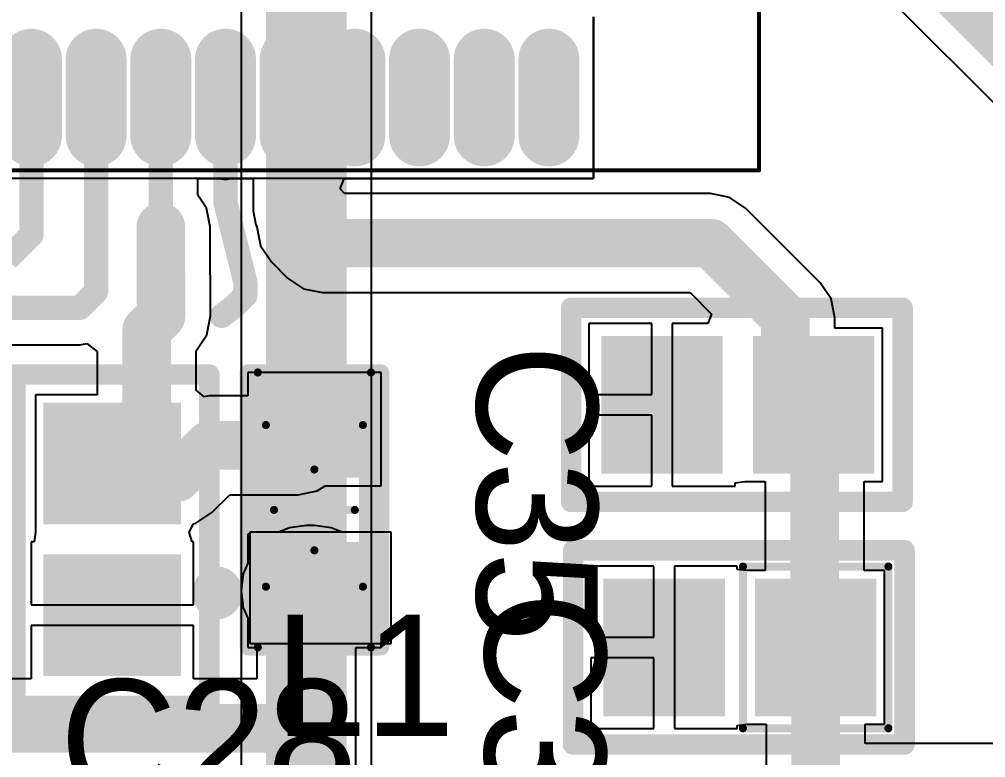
# Model space of a CAD drawing. Header units: millimetres. Extents: x -37 to 96, y -3 to 87.
# Drawn here: x 66.65 to 78.6, y 20.84 to 29.97 of the extents above; entities that cross this region are included whole.
import ezdxf

# ---------------------------------------------------------------- set-up
doc = ezdxf.new("R2010")
doc.units = ezdxf.units.MM
for name, color, linetype in [('BottomLayer', 5, 'Continuous'), ('Mechanical1', 6, 'Continuous'), ('Mechanical15', 56, 'Continuous'), ('TopLayer', 1, 'Continuous'), ('TopOverlay', 2, 'Continuous'), ('TopPaste', 8, 'Continuous'), ('TopSolder', 216, 'Continuous')]:
    doc.layers.add(name, color=color, linetype=linetype)

# ---------------------------------------------------------------- blocks, each defined once
blk = doc.blocks.new('IND__0805_19')
at = {"layer": 'Mechanical1', "const_width": 0.0999998}
for points in [[(-0.94918784, 0.5999987999999999), (1.05000298, 0.5999987999999999)], [(-0.94918784, 0.5999987999999999), (-0.94918784, -0.5999987999999999)], [(1.05000298, 0.5999987999999999), (1.05000298, -0.5999987999999999)], [(-0.94918784, -0.5999987999999999), (1.05000298, -0.5999987999999999)]]:
    blk.add_lwpolyline(points, dxfattribs=at)
at = {"layer": 'Mechanical1', "const_width": 0.0499999}
for points in [[(-0.97418652, 0.5999987999999999, 1), (-0.92418916, 0.5999987999999999, 1)], [(-0.97418652, 0.5999987999999999, 1), (-0.92418916, 0.5999987999999999, 1)], [(1.0250043, 0.5999987999999999, 1), (1.07500166, 0.5999987999999999, 1)], [(1.0250043, 0.5999987999999999, 1), (1.07500166, 0.5999987999999999, 1)], [(-0.97418652, -0.5999987999999999, 1), (-0.92418916, -0.5999987999999999, 1)], [(-0.97418652, -0.5999987999999999, 1), (-0.92418916, -0.5999987999999999, 1)], [(1.0250043, -0.5999987999999999, 1), (1.07500166, -0.5999987999999999, 1)], [(1.0250043, -0.5999987999999999, 1), (1.07500166, -0.5999987999999999, 1)]]:
    blk.add_lwpolyline(points, format="xyb", close=True, dxfattribs=at)
at = {"layer": 'Mechanical15', "const_width": 0.0999998}
for points in [[(-1.69999914, 0.7000011399999999), (-1.69999914, -0.7000011399999999)], [(-1.69999914, 0.7000011399999999), (1.6999966, 0.7000011399999999)], [(1.6999966, 0.7000011399999999), (1.6999966, -0.7000011399999999)], [(0, 0.499999), (0, -0.499999)], [(-0.50000154, 0), (0.50000154, 0)], [(-1.69999914, -0.7000011399999999), (1.6999966, -0.7000011399999999)]]:
    blk.add_lwpolyline(points, dxfattribs=at)
at = {"layer": 'Mechanical15', "const_width": 0.0499999}
for points in [[(-1.72499782, 0.7000011399999999, 1), (-1.67500046, 0.7000011399999999, 1)], [(-1.72499782, 0.7000011399999999, 1), (-1.67500046, 0.7000011399999999, 1)], [(1.67499792, 0.7000011399999999, 1), (1.72499528, 0.7000011399999999, 1)], [(1.67499792, 0.7000011399999999, 1), (1.72499528, 0.7000011399999999, 1)], [(-0.02499868, 0.499999, 1), (0.02499868, 0.499999, 1)], [(-0.52500022, 0, 1), (-0.47500286, 0, 1)], [(0.47500286, 0, 1), (0.52500022, 0, 1)], [(-0.02499868, -0.499999, 1), (0.02499868, -0.499999, 1)], [(-1.72499782, -0.7000011399999999, 1), (-1.67500046, -0.7000011399999999, 1)], [(-1.72499782, -0.7000011399999999, 1), (-1.67500046, -0.7000011399999999, 1)], [(1.67499792, -0.7000011399999999, 1), (1.72499528, -0.7000011399999999, 1)], [(1.67499792, -0.7000011399999999, 1), (1.72499528, -0.7000011399999999, 1)]]:
    blk.add_lwpolyline(points, format="xyb", close=True, dxfattribs=at)
at = {"layer": 'TopLayer'}
for points in [[(-0.50000154, -0.62500002), (-0.50000154, 0.62500002), (-1.49999954, -0.62500002), (-1.49999954, 0.62500002)], [(1.49999954, -0.62500002), (1.49999954, 0.62500002), (0.50000154, -0.62500002), (0.50000154, 0.62500002)]]:
    blk.add_solid(points, dxfattribs=at)
at = {"layer": 'TopOverlay', "const_width": 0.1999996}
for points in [[(-1.69999914, 0.8249996199999998), (1.69999914, 0.8249996199999998)], [(-1.69999914, 0.8249996199999998), (-1.69999914, -0.8249996199999998)], [(1.69999914, 0.8249996199999998), (1.69999914, -0.8249996199999998)], [(-1.69999914, -0.8249996199999998), (1.69999914, -0.8249996199999998)]]:
    blk.add_lwpolyline(points, dxfattribs=at)
at = {"layer": 'TopOverlay', "const_width": 0.0999998}
for points in [[(-1.74999904, 0.8249996199999998, 1), (-1.64999924, 0.8249996199999998, 1)], [(-1.74999904, 0.8249996199999998, 1), (-1.64999924, 0.8249996199999998, 1)], [(1.64999924, 0.8249996199999998, 1), (1.74999904, 0.8249996199999998, 1)], [(1.64999924, 0.8249996199999998, 1), (1.74999904, 0.8249996199999998, 1)], [(-1.74999904, -0.8249996199999998, 1), (-1.64999924, -0.8249996199999998, 1)], [(-1.74999904, -0.8249996199999998, 1), (-1.64999924, -0.8249996199999998, 1)], [(1.64999924, -0.8249996199999998, 1), (1.74999904, -0.8249996199999998, 1)], [(1.64999924, -0.8249996199999998, 1), (1.74999904, -0.8249996199999998, 1)]]:
    blk.add_lwpolyline(points, format="xyb", close=True, dxfattribs=at)
at = {"layer": 'TopPaste'}
for points in [[(-0.50000154, -0.62500002), (-0.50000154, 0.62500002), (-1.49999954, -0.62500002), (-1.49999954, 0.62500002)], [(1.49999954, -0.62500002), (1.49999954, 0.62500002), (0.50000154, -0.62500002), (0.50000154, 0.62500002)]]:
    blk.add_solid(points, dxfattribs=at)
at = {"layer": 'TopSolder'}
for points in [[(-0.39840154, -0.72660002), (-0.39840154, 0.72660002), (-1.60159954, -0.72660002), (-1.60159954, 0.72660002)], [(1.60159954, -0.72660002), (1.60159954, 0.72660002), (0.39840154, -0.72660002), (0.39840154, 0.72660002)]]:
    blk.add_solid(points, dxfattribs=at)
blk = doc.blocks.new('ATMEGA16_44A_26')
at = {"layer": 'Mechanical15', "const_width": 0.0499999}
for points in [[(11.89999906, 2.59999734), (-0.90000074, 2.59999734)], [(11.89999906, -10.60000166), (11.89999906, 2.59999734)]]:
    blk.add_lwpolyline(points, dxfattribs=at)
at = {"layer": 'Mechanical15', "const_width": 0.02499868}
blk.add_lwpolyline([(11.88749972, 2.59999734, 1), (11.9124984, 2.59999734, 1)], format="xyb", close=True, dxfattribs=at)
blk.add_lwpolyline([(11.88749972, 2.59999734, 1), (11.9124984, 2.59999734, 1)], format="xyb", close=True, dxfattribs=at)
at = {"layer": 'TopLayer', "const_width": 0.5499989}
for points in [[(10.52500054, 0), (11.47500118, 0)], [(10.52500054, -0.8000009399999999), (11.47500118, -0.8000009399999999)], [(10.52500054, -1.60000188), (11.47500118, -1.60000188)], [(10.52500054, -2.40000028), (11.47500118, -2.40000028)], [(10.52500054, -3.20000122), (11.47500118, -3.20000122)], [(10.52500054, -4.000002159999999), (11.47500118, -4.000002159999999)], [(10.52500054, -4.800000559999999), (11.47500118, -4.800000559999999)], [(10.52500054, -5.600001499999999), (11.47500118, -5.600001499999999)], [(10.52500054, -6.399999899999999), (11.47500118, -6.399999899999999)]]:
    blk.add_lwpolyline(points, dxfattribs=at)
at = {"layer": 'TopLayer', "const_width": 0.27499818}
for points in [[(10.38750018, 0, 1), (10.6625009, 0, 1)], [(11.33750082, 0, 1), (11.61250154, 0, 1)], [(10.38750018, -0.8000009399999999, 1), (10.6625009, -0.8000009399999999, 1)], [(11.33750082, -0.8000009399999999, 1), (11.61250154, -0.8000009399999999, 1)], [(10.38750018, -1.60000188, 1), (10.6625009, -1.60000188, 1)], [(11.33750082, -1.60000188, 1), (11.61250154, -1.60000188, 1)], [(10.38750018, -2.40000028, 1), (10.6625009, -2.40000028, 1)], [(11.33750082, -2.40000028, 1), (11.61250154, -2.40000028, 1)], [(10.38750018, -3.20000122, 1), (10.6625009, -3.20000122, 1)], [(11.33750082, -3.20000122, 1), (11.61250154, -3.20000122, 1)], [(10.38750018, -4.000002159999999, 1), (10.6625009, -4.000002159999999, 1)], [(11.33750082, -4.000002159999999, 1), (11.61250154, -4.000002159999999, 1)], [(10.38750018, -4.800000559999999, 1), (10.6625009, -4.800000559999999, 1)], [(11.33750082, -4.800000559999999, 1), (11.61250154, -4.800000559999999, 1)], [(10.38750018, -5.600001499999999, 1), (10.6625009, -5.600001499999999, 1)], [(11.33750082, -5.600001499999999, 1), (11.61250154, -5.600001499999999, 1)], [(10.38750018, -6.399999899999999, 1), (10.6625009, -6.399999899999999, 1)], [(11.33750082, -6.399999899999999, 1), (11.61250154, -6.399999899999999, 1)]]:
    blk.add_lwpolyline(points, format="xyb", close=True, dxfattribs=at)
at = {"layer": 'TopPaste', "const_width": 0.5499989}
for points in [[(10.52500054, 0), (11.47500118, 0)], [(10.52500054, -0.8000009399999999), (11.47500118, -0.8000009399999999)], [(10.52500054, -1.60000188), (11.47500118, -1.60000188)], [(10.52500054, -2.40000028), (11.47500118, -2.40000028)], [(10.52500054, -3.20000122), (11.47500118, -3.20000122)], [(10.52500054, -4.000002159999999), (11.47500118, -4.000002159999999)], [(10.52500054, -4.800000559999999), (11.47500118, -4.800000559999999)], [(10.52500054, -5.600001499999999), (11.47500118, -5.600001499999999)], [(10.52500054, -6.399999899999999), (11.47500118, -6.399999899999999)]]:
    blk.add_lwpolyline(points, dxfattribs=at)
at = {"layer": 'TopPaste', "const_width": 0.27499818}
for points in [[(10.38750018, 0, 1), (10.6625009, 0, 1)], [(11.33750082, 0, 1), (11.61250154, 0, 1)], [(10.38750018, -0.8000009399999999, 1), (10.6625009, -0.8000009399999999, 1)], [(11.33750082, -0.8000009399999999, 1), (11.61250154, -0.8000009399999999, 1)], [(10.38750018, -1.60000188, 1), (10.6625009, -1.60000188, 1)], [(11.33750082, -1.60000188, 1), (11.61250154, -1.60000188, 1)], [(10.38750018, -2.40000028, 1), (10.6625009, -2.40000028, 1)], [(11.33750082, -2.40000028, 1), (11.61250154, -2.40000028, 1)], [(10.38750018, -3.20000122, 1), (10.6625009, -3.20000122, 1)], [(11.33750082, -3.20000122, 1), (11.61250154, -3.20000122, 1)], [(10.38750018, -4.000002159999999, 1), (10.6625009, -4.000002159999999, 1)], [(11.33750082, -4.000002159999999, 1), (11.61250154, -4.000002159999999, 1)], [(10.38750018, -4.800000559999999, 1), (10.6625009, -4.800000559999999, 1)], [(11.33750082, -4.800000559999999, 1), (11.61250154, -4.800000559999999, 1)], [(10.38750018, -5.600001499999999, 1), (10.6625009, -5.600001499999999, 1)], [(11.33750082, -5.600001499999999, 1), (11.61250154, -5.600001499999999, 1)], [(10.38750018, -6.399999899999999, 1), (10.6625009, -6.399999899999999, 1)], [(11.33750082, -6.399999899999999, 1), (11.61250154, -6.399999899999999, 1)]]:
    blk.add_lwpolyline(points, format="xyb", close=True, dxfattribs=at)
at = {"layer": 'TopSolder', "const_width": 0.37659818}
for points in [[(10.33670018, 0, 1), (10.7133009, 0, 1)], [(11.28670082, 0, 1), (11.66330154, 0, 1)], [(10.33670018, -0.8000009399999999, 1), (10.7133009, -0.8000009399999999, 1)], [(11.28670082, -0.8000009399999999, 1), (11.66330154, -0.8000009399999999, 1)], [(10.33670018, -1.60000188, 1), (10.7133009, -1.60000188, 1)], [(11.28670082, -1.60000188, 1), (11.66330154, -1.60000188, 1)], [(10.33670018, -2.40000028, 1), (10.7133009, -2.40000028, 1)], [(11.28670082, -2.40000028, 1), (11.66330154, -2.40000028, 1)], [(10.33670018, -3.20000122, 1), (10.7133009, -3.20000122, 1)], [(11.28670082, -3.20000122, 1), (11.66330154, -3.20000122, 1)], [(10.33670018, -4.000002159999999, 1), (10.7133009, -4.000002159999999, 1)], [(11.28670082, -4.000002159999999, 1), (11.66330154, -4.000002159999999, 1)], [(10.33670018, -4.800000559999999, 1), (10.7133009, -4.800000559999999, 1)], [(11.28670082, -4.800000559999999, 1), (11.66330154, -4.800000559999999, 1)], [(10.33670018, -5.600001499999999, 1), (10.7133009, -5.600001499999999, 1)], [(11.28670082, -5.600001499999999, 1), (11.66330154, -5.600001499999999, 1)], [(10.33670018, -6.399999899999999, 1), (10.7133009, -6.399999899999999, 1)], [(11.28670082, -6.399999899999999, 1), (11.66330154, -6.399999899999999, 1)]]:
    blk.add_lwpolyline(points, format="xyb", close=True, dxfattribs=at)
at = {"layer": 'TopSolder', "const_width": 0.7531988999999999}
for points in [[(10.52500054, 0), (11.47500118, 0)], [(10.52500054, -0.8000009399999999), (11.47500118, -0.8000009399999999)], [(10.52500054, -1.60000188), (11.47500118, -1.60000188)], [(10.52500054, -2.40000028), (11.47500118, -2.40000028)], [(10.52500054, -3.20000122), (11.47500118, -3.20000122)], [(10.52500054, -4.000002159999999), (11.47500118, -4.000002159999999)], [(10.52500054, -4.800000559999999), (11.47500118, -4.800000559999999)], [(10.52500054, -5.600001499999999), (11.47500118, -5.600001499999999)], [(10.52500054, -6.399999899999999), (11.47500118, -6.399999899999999)]]:
    blk.add_lwpolyline(points, dxfattribs=at)
blk = doc.blocks.new('C_________0805_31')
at = {"layer": 'TopLayer'}
for points in [[(-0.6499986999999999, -0.7499985), (0.6499986999999999, -0.7499985), (-0.6499986999999999, 0.7499985), (0.6499986999999999, 0.7499985)], [(1.22499882, -0.7499985), (2.52499622, -0.7499985), (1.22499882, 0.7499985), (2.52499622, 0.7499985)]]:
    blk.add_solid(points, dxfattribs=at)
at = {"layer": 'TopOverlay', "const_width": 0.254}
for points in [[(2.99999908, 1.20000014), (-1.10000034, 1.20000014)], [(-1.10000034, 1.20000014), (-1.10000034, -1.20000014)], [(2.99999908, 1.20000014), (2.99999908, -1.20000014)], [(2.00000108, -1.20000014), (-1.10000034, -1.20000014)], [(2.99999908, -1.20000014), (2.00000108, -1.20000014)]]:
    blk.add_lwpolyline(points, dxfattribs=at)
at = {"layer": 'TopOverlay', "const_width": 0.127}
for points in [[(-1.16350034, 1.20000014, 1), (-1.03650034, 1.20000014, 1)], [(-1.16350034, 1.20000014, 1), (-1.03650034, 1.20000014, 1)], [(2.93649908, 1.20000014, 1), (3.06349908, 1.20000014, 1)], [(2.93649908, 1.20000014, 1), (3.06349908, 1.20000014, 1)], [(-1.16350034, -1.20000014, 1), (-1.03650034, -1.20000014, 1)], [(-1.16350034, -1.20000014, 1), (-1.03650034, -1.20000014, 1)], [(1.93650108, -1.20000014, 1), (2.06350108, -1.20000014, 1)], [(1.93650108, -1.20000014, 1), (2.06350108, -1.20000014, 1)], [(2.93649908, -1.20000014, 1), (3.06349908, -1.20000014, 1)], [(2.93649908, -1.20000014, 1), (3.06349908, -1.20000014, 1)]]:
    blk.add_lwpolyline(points, format="xyb", close=True, dxfattribs=at)
at = {"layer": 'TopPaste'}
for points in [[(-0.6499986999999999, -0.7499985), (0.6499986999999999, -0.7499985), (-0.6499986999999999, 0.7499985), (0.6499986999999999, 0.7499985)], [(1.22499882, -0.7499985), (2.52499622, -0.7499985), (1.22499882, 0.7499985), (2.52499622, 0.7499985)]]:
    blk.add_solid(points, dxfattribs=at)
at = {"layer": 'TopSolder'}
for points in [[(-0.7515987, -0.8515985), (0.7515987, -0.8515985), (-0.7515987, 0.8515985), (0.7515987, 0.8515985)], [(1.12339882, -0.8515985), (2.62659622, -0.8515985), (1.12339882, 0.8515985), (2.62659622, 0.8515985)]]:
    blk.add_solid(points, dxfattribs=at)
blk = doc.blocks.new('C______________0805_32')
at = {"layer": 'TopLayer'}
for points in [[(-0.6499986999999999, -0.7499985), (0.6499986999999999, -0.7499985), (-0.6499986999999999, 0.7499985), (0.6499986999999999, 0.7499985)], [(1.22500136, -0.7499985), (2.52499876, -0.7499985), (1.22500136, 0.7499985), (2.52499876, 0.7499985)]]:
    blk.add_solid(points, dxfattribs=at)
at = {"layer": 'TopOverlay'}
for points, const_width in [([(-1.0999978, 1.20000268), (-1.10000034, -1.20000014)], 0.254), ([(2.99999908, 1.20000014), (-1.0999978, 1.20000268)], 0.254), ([(2.99999908, 1.20000014), (2.99999908, -1.1999976)], 0.254), ([(0.90000074, 0.999998), (-0.90000074, 1.00000054)], 0.0999998), ([(-0.90000074, 1.00000054), (-0.90000074, -0.999998)], 0.0999998), ([(0.90000074, 0.999998), (0.8999982, -0.999998)], 0.0999998), ([(0.8999982, -0.999998), (-0.90000074, -0.999998)], 0.0999998), ([(2.00000108, -1.20000014), (-1.10000034, -1.20000014)], 0.254), ([(2.99999908, -1.1999976), (2.00000108, -1.20000014)], 0.254)]:
    blk.add_lwpolyline(points, dxfattribs=dict(at, const_width=const_width))
for points, const_width in [([(-1.1634978, 1.20000268, 1), (-1.0364978, 1.20000268, 1)], 0.127), ([(-1.1634978, 1.20000268, 1), (-1.0364978, 1.20000268, 1)], 0.127), ([(2.93649908, 1.20000014, 1), (3.06349908, 1.20000014, 1)], 0.127), ([(2.93649908, 1.20000014, 1), (3.06349908, 1.20000014, 1)], 0.127), ([(-0.9249994199999999, 1.00000054, 1), (-0.8750020599999999, 1.00000054, 1)], 0.0499999), ([(-0.9249994199999999, 1.00000054, 1), (-0.8750020599999999, 1.00000054, 1)], 0.0499999), ([(0.8750020599999999, 0.999998, 1), (0.9249994199999999, 0.999998, 1)], 0.0499999), ([(0.8750020599999999, 0.999998, 1), (0.9249994199999999, 0.999998, 1)], 0.0499999), ([(-0.9249994199999999, -0.999998, 1), (-0.8750020599999999, -0.999998, 1)], 0.0499999), ([(-0.9249994199999999, -0.999998, 1), (-0.8750020599999999, -0.999998, 1)], 0.0499999), ([(0.87499952, -0.999998, 1), (0.9249968799999999, -0.999998, 1)], 0.0499999), ([(0.87499952, -0.999998, 1), (0.9249968799999999, -0.999998, 1)], 0.0499999), ([(-1.16350034, -1.20000014, 1), (-1.03650034, -1.20000014, 1)], 0.127), ([(-1.16350034, -1.20000014, 1), (-1.03650034, -1.20000014, 1)], 0.127), ([(1.93650108, -1.20000014, 1), (2.06350108, -1.20000014, 1)], 0.127), ([(1.93650108, -1.20000014, 1), (2.06350108, -1.20000014, 1)], 0.127), ([(2.93649908, -1.1999976, 1), (3.06349908, -1.1999976, 1)], 0.127), ([(2.93649908, -1.1999976, 1), (3.06349908, -1.1999976, 1)], 0.127)]:
    blk.add_lwpolyline(points, format="xyb", close=True, dxfattribs=dict(at, const_width=const_width))
at = {"layer": 'TopPaste'}
for points in [[(-0.6499986999999999, -0.7499985), (0.6499986999999999, -0.7499985), (-0.6499986999999999, 0.7499985), (0.6499986999999999, 0.7499985)], [(1.22500136, -0.7499985), (2.52499876, -0.7499985), (1.22500136, 0.7499985), (2.52499876, 0.7499985)]]:
    blk.add_solid(points, dxfattribs=at)
at = {"layer": 'TopSolder'}
for points in [[(-0.7515987, -0.8515985), (0.7515987, -0.8515985), (-0.7515987, 0.8515985), (0.7515987, 0.8515985)], [(1.12340136, -0.8515985), (2.62659876, -0.8515985), (1.12340136, 0.8515985), (2.62659876, 0.8515985)]]:
    blk.add_solid(points, dxfattribs=at)
blk = doc.blocks.new('C_________0805_38')
at = {"layer": 'TopLayer'}
for points in [[(-0.6499986999999999, -0.7499985), (0.6499986999999999, -0.7499985), (-0.6499986999999999, 0.7499985), (0.6499986999999999, 0.7499985)], [(1.22499882, -0.7499985), (2.52499622, -0.7499985), (1.22499882, 0.7499985), (2.52499622, 0.7499985)]]:
    blk.add_solid(points, dxfattribs=at)
at = {"layer": 'TopOverlay', "const_width": 0.254}
for points in [[(2.99999654, 1.20000014), (-1.10000288, 1.20000014)], [(-1.10000288, -1.20000014), (-1.10000288, 1.20000014)], [(2.99999654, -1.20000014), (2.99999654, 1.20000014)], [(2.00000108, -1.20000014), (-1.10000288, -1.20000014)], [(2.99999654, -1.20000014), (2.00000108, -1.20000014)]]:
    blk.add_lwpolyline(points, dxfattribs=at)
at = {"layer": 'TopOverlay', "const_width": 0.127}
for points in [[(-1.16350288, 1.20000014, 1), (-1.03650288, 1.20000014, 1)], [(-1.16350288, 1.20000014, 1), (-1.03650288, 1.20000014, 1)], [(2.93649654, 1.20000014, 1), (3.06349654, 1.20000014, 1)], [(2.93649654, 1.20000014, 1), (3.06349654, 1.20000014, 1)], [(-1.16350288, -1.20000014, 1), (-1.03650288, -1.20000014, 1)], [(-1.16350288, -1.20000014, 1), (-1.03650288, -1.20000014, 1)], [(1.93650108, -1.20000014, 1), (2.06350108, -1.20000014, 1)], [(1.93650108, -1.20000014, 1), (2.06350108, -1.20000014, 1)], [(2.93649654, -1.20000014, 1), (3.06349654, -1.20000014, 1)], [(2.93649654, -1.20000014, 1), (3.06349654, -1.20000014, 1)]]:
    blk.add_lwpolyline(points, format="xyb", close=True, dxfattribs=at)
at = {"layer": 'TopPaste'}
for points in [[(-0.6499986999999999, -0.7499985), (0.6499986999999999, -0.7499985), (-0.6499986999999999, 0.7499985), (0.6499986999999999, 0.7499985)], [(1.22499882, -0.7499985), (2.52499622, -0.7499985), (1.22499882, 0.7499985), (2.52499622, 0.7499985)]]:
    blk.add_solid(points, dxfattribs=at)
at = {"layer": 'TopSolder'}
for points in [[(-0.7515987, -0.8515985), (0.7515987, -0.8515985), (-0.7515987, 0.8515985), (0.7515987, 0.8515985)], [(1.12339882, -0.8515985), (2.62659622, -0.8515985), (1.12339882, 0.8515985), (2.62659622, 0.8515985)]]:
    blk.add_solid(points, dxfattribs=at)

msp = doc.modelspace()

# ---------------------------------------------------------------- linework, layer by layer
at = {"layer": 'BottomLayer'}
for p, q in [((71.00690141999999, 16.89999922), (71.00690141999999, 38.90000094)), ((69.39309718, 38.56577249999999), (69.39309718, 20.41217152))]:
    msp.add_line(p, q, dxfattribs=at)
at = {"layer": 'BottomLayer', "const_width": 1.00000054}
msp.add_lwpolyline([(70.1999993, 16.89999922), (70.1999993, 38.90000094)], dxfattribs=at)
at = {"layer": 'TopLayer'}
for p, q in [((76.21958848, 31.41526102), (82.34741722, 25.28742974)), ((73.74999982, 30.00000096), (73.74999982, 27.99999988)), ((73.74999982, 27.99999988), (73.74999982, 30.00000096)), ((73.74999982, 27.99999988), (64.75000004, 27.99999988)), ((68.8588158, 27.79330484), (68.8588158, 27.99999988)), ((68.8588158, 27.99999988), (69.1277764, 27.99999988)), ((69.1277764, 27.99999988), (69.2000013, 27.98563364)), ((69.2000013, 27.98563364), (69.2722262, 27.99999988)), ((69.2722262, 27.99999988), (69.5411868, 27.99999988)), ((69.5411868, 27.99999988), (69.5411868, 27.59999814)), ((70.61706475999999, 27.87299988), (70.66748122, 27.99999988)), ((70.66748122, 27.99999988), (73.74999982, 27.99999988)), ((70.67360262, 27.81175286), (70.61706475999999, 27.87299988)), ((68.96518846, 27.63411034), (68.8588158, 27.79330484)), ((75.19999945999999, 27.81175286), (70.67360262, 27.81175286)), ((75.43410872, 27.76518704), (75.19999945999999, 27.81175286)), ((75.63257415999999, 27.63257364), (75.43410872, 27.76518704)), ((69.01175427999999, 27.40000108), (68.96518846, 27.63411034)), ((76.55756342, 26.70758438), (75.63257415999999, 27.63257364)), ((69.5411868, 27.59999814), (69.57611179999999, 27.42441556)), ((69.01175427999999, 26.81222476), (69.01175427999999, 27.40000108)), ((69.57611179999999, 27.42441556), (69.58920296, 27.404822)), ((69.58920296, 27.404822), (69.58824537999999, 27.40000108)), ((69.58824537999999, 27.40000108), (69.6348112, 27.16589182)), ((69.6348112, 27.16589182), (69.7674246, 26.96742638)), ((69.7674246, 26.96742638), (69.96742674, 26.7674217)), ((69.01478958, 26.79696444), (69.01175427999999, 26.81222476)), ((69.01478958, 26.29991184), (69.01478958, 26.79696444)), ((69.96742674, 26.7674217), (70.16589217999999, 26.63481084)), ((76.69017681999999, 26.50911894), (76.55756342, 26.70758438)), ((70.16589217999999, 26.63481084), (70.40000144, 26.58824502)), ((70.40000144, 26.58824502), (74.94660398, 26.58824502)), ((74.94660398, 26.58824502), (75.21352241999999, 26.32132658)), ((76.73674263999999, 26.27500968), (76.69017681999999, 26.50911894)), ((68.96822375999999, 26.06580258), (69.01478958, 26.29991184)), ((75.21352241999999, 26.32132658), (75.16491952, 26.20399382)), ((74.47298796, 26.20399382), (73.69599434, 26.20399382)), ((73.69599434, 26.20399382), (73.69599434, 25.32699532)), ((74.47298796, 25.32699532), (74.47298796, 26.20399382)), ((75.16491952, 26.20399382), (74.72698796, 26.20399382)), ((74.72698796, 26.20399382), (74.72698796, 25.19999532)), ((76.73674263999999, 26.14999342), (76.73674263999999, 26.27500968)), ((68.83675081999999, 25.86904402), (68.96822375999999, 26.06580258)), ((77.32498885999999, 26.14999342), (76.73674263999999, 26.14999342)), ((77.32498885999999, 24.24999722), (77.32498885999999, 26.14999342)), ((64.77824992, 25.94118509999999), (67.39999981999999, 25.94118509999999)), ((67.39999981999999, 25.94118509999999), (67.48624044, 25.95834026)), ((67.48624044, 25.95834026), (67.61324298, 25.8601591)), ((67.61324298, 25.8601591), (67.61324298, 25.32499634)), ((68.83675081999999, 25.3793752), (68.83675081999999, 25.86904402)), ((71.12499872, 25.59999706), (69.47499948, 25.59999706)), ((69.47499948, 25.59999706), (69.47499948, 25.31175024)), ((71.12499872, 24.19999986), (71.12499872, 25.59999706)), ((68.93492436, 25.2988064), (68.83675081999999, 25.3793752)), ((67.61324298, 25.32499634), (66.85000092, 25.32499634)), ((66.85000092, 25.32499634), (66.85000092, 23.62500228)), ((68.99999661999999, 25.31175024), (68.93492436, 25.2988064)), ((69.47499948, 25.31175024), (68.99999661999999, 25.31175024)), ((73.69599434, 25.32699532), (74.47298796, 25.32699532)), ((74.72698796, 25.19999532), (74.72698796, 24.19599682)), ((74.47298796, 25.07299532), (73.69599434, 25.07299532)), ((73.69599434, 25.07299532), (73.69599434, 24.19599682)), ((74.47298796, 24.19599682), (74.47298796, 25.07299532)), ((70.33410622, 24.13480822), (70.43167016, 24.19999986)), ((70.43167016, 24.19999986), (71.12499872, 24.19999986)), ((73.69599434, 24.19599682), (74.47298796, 24.19599682)), ((74.72698796, 24.19599682), (75.50399173999999, 24.19599682)), ((75.50399173999999, 24.2355116), (75.6249948, 24.24999468)), ((75.50399173999999, 24.19599682), (75.50399173999999, 24.2355116)), ((75.6249948, 24.24999468), (75.6249948, 24.24999722)), ((75.6249948, 24.24999722), (75.87573851999998, 24.24999722)), ((75.87573851999998, 24.24999722), (75.87573851999998, 23.14999434)), ((77.09924636, 23.14999434), (77.09924636, 24.24999722)), ((77.09924636, 24.24999722), (77.32498885999999, 24.24999722)), ((69.03257466, 23.86742496), (69.2533921, 24.0882424)), ((69.2533921, 24.0882424), (70.09999696, 24.0882424)), ((70.09999696, 24.0882424), (70.33410622, 24.13480822)), ((68.83410922, 23.73481156), (69.03257466, 23.86742496)), ((68.7500022, 23.62500228), (68.80532339999999, 23.7290864)), ((68.80532339999999, 23.7290864), (68.83410922, 23.73481156)), ((69.99115796, 23.679404), (69.85981455999999, 23.62499974)), ((70.1999993, 23.7068995), (69.99115796, 23.679404)), ((70.2999991, 23.7068995), (70.1999993, 23.7068995)), ((70.50884044, 23.679404), (70.2999991, 23.7068995)), ((70.64018384, 23.62499974), (70.50884044, 23.679404)), ((66.84999837999999, 23.62500228), (66.8355153, 23.50399922)), ((66.85000092, 23.62500228), (66.84999837999999, 23.62500228)), ((68.78769072, 23.50399922), (68.7500022, 23.62500228)), ((69.5000007, 23.59999598), (69.47499948, 23.59999598)), ((69.47499948, 23.59999598), (69.47499948, 23.24018974)), ((71.24999973999999, 23.62499974), (69.5000007, 23.62499974)), ((69.5000007, 23.62499974), (69.5000007, 22.25000122)), ((69.85981455999999, 23.62499974), (69.5000007, 23.62499974)), ((69.5000007, 23.62499974), (69.5000007, 23.59999598)), ((71.24999973999999, 23.62499974), (70.64018384, 23.62499974)), ((71.24999973999999, 22.25000122), (71.24999973999999, 23.62499974)), ((71.24999973999999, 22.25000122), (71.24999973999999, 23.62499974)), ((66.8355153, 23.50399922), (66.79600051999999, 23.50399922)), ((66.79600051999999, 23.50399922), (66.79600051999999, 22.72699544)), ((68.80399752, 23.50399922), (68.78769072, 23.50399922)), ((68.80399752, 22.72699544), (68.80399752, 23.50399922)), ((69.47499948, 23.24018974), (69.42059268, 23.10883872)), ((74.49799171999999, 23.20399474), (73.72099809999999, 23.20399474)), ((73.72099809999999, 23.20399474), (73.72099809999999, 22.32699624)), ((74.49799171999999, 22.32699624), (74.49799171999999, 23.20399474)), ((75.5289955, 23.20399474), (74.75199172, 23.20399474)), ((74.75199172, 23.20399474), (74.75199172, 22.19999624)), ((75.5289955, 23.16447488), (75.5289955, 23.20399474)), ((69.42059268, 23.10883872), (69.39309718, 22.89999738)), ((75.64999856, 23.14999688), (75.5289955, 23.16447488)), ((75.65599804, 23.14999434), (75.64999856, 23.14999688)), ((75.87573851999998, 23.14999434), (75.65599804, 23.14999434)), ((77.34999515999999, 23.14999434), (77.09924636, 23.14999434)), ((77.34999515999999, 21.24999814), (77.34999515999999, 23.14999434)), ((69.39309718, 22.89999738), (69.42059268, 22.69115604)), ((66.79600051999999, 22.72699544), (67.79999394, 22.72699544)), ((67.79999394, 22.72699544), (68.80399752, 22.72699544)), ((69.42059268, 22.69115604), (69.47499948, 22.55980502)), ((67.79999394, 22.47299544), (66.79600051999999, 22.47299544)), ((66.79600051999999, 22.47299544), (66.79600051999999, 21.8117547)), ((68.80399752, 22.47299544), (67.79999394, 22.47299544)), ((68.80399752, 21.8117547), (68.80399752, 22.47299544)), ((69.47499948, 22.55980502), (69.47499948, 22.19999878)), ((69.5000007, 22.25000122), (71.24999973999999, 22.25000122)), ((71.12499872, 22.19999878), (71.12499872, 22.25000122)), ((71.12499872, 22.25000122), (71.24999973999999, 22.25000122)), ((73.72099809999999, 22.32699624), (74.49799171999999, 22.32699624)), ((69.47499948, 22.19999878), (69.58824537999999, 22.19999878)), ((69.58824537999999, 22.19999878), (69.58824537999999, 21.8117547)), ((70.81175321999999, 21.20000078), (70.81175321999999, 22.19999878)), ((70.81175321999999, 22.19999878), (71.12499872, 22.19999878)), ((74.75199172, 22.19999624), (74.75199172, 21.19599774)), ((74.49799171999999, 22.07299624), (73.72099809999999, 22.07299624)), ((73.72099809999999, 22.07299624), (73.72099809999999, 21.19599774)), ((74.49799171999999, 21.19599774), (74.49799171999999, 22.07299624)), ((66.79600051999999, 21.8117547), (66.45339516, 21.8117547)), ((69.58824537999999, 21.8117547), (68.80399752, 21.8117547)), ((70.81175321999999, 17.41688668), (70.81175321999999, 21.20000078)), ((73.72099809999999, 21.19599774), (74.49799171999999, 21.19599774)), ((74.75199172, 21.19599774), (75.5289955, 21.19599774)), ((75.5289955, 21.2355176), (75.64999856, 21.2499956)), ((75.5289955, 21.19599774), (75.5289955, 21.2355176)), ((75.64999856, 21.2499956), (75.65599804, 21.24999814)), ((75.65599804, 21.24999814), (75.88824548, 21.24999814)), ((75.88824548, 21.24999814), (75.88824548, 20.39999984)), ((77.11175331999999, 21.01175376), (77.11175331999999, 21.24999814)), ((77.11175331999999, 21.24999814), (77.34999515999999, 21.24999814)), ((80.00000001999999, 21.01175376), (77.11175331999999, 21.01175376))]:
    msp.add_line(p, q, dxfattribs=at)
for points, const_width in [([(76.65216318, 31.84783572), (82.77999446, 25.72000444)], 0.5999987999999999), ([(66.80000356000001, 27.30000382), (66.80000356000001, 28.99999534)], 0.2999994), ([(67.59999942, 28.9999928), (67.60000196, 28.99999534)], 0.2999994), ([(67.59999942, 28.45734212), (67.59999942, 28.9999928)], 0.2999994), ([(67.60000196, 26.60000268), (67.60000196, 28.99999534)], 0.2999994), ([(68.40000035999999, 28.9999928), (68.40000289999999, 28.99999534)], 0.2999994), ([(68.40000035999999, 27.40000108), (68.40000035999999, 28.9999928)], 0.2999994), ([(69.19999876, 27.70000048), (69.2000013, 28.99999534)], 0.2999994), ([(70.00000224, 27.59999814), (70.00000224, 28.99999534)], 0.2999994), ([(69.19999876, 27.69999794), (69.19999876, 27.70000048)], 0.2999994), ([(69.19999876, 27.69999794), (69.43716618, 26.75133588)], 0.2999994), ([(70.00000224, 27.59999814), (70.1999993, 27.40000108)], 0.2999994), ([(68.40000035999999, 26.79999974), (68.40000035999999, 27.40000108)], 0.5999987999999999), ([(70.1999993, 27.40000108), (70.40000144, 27.19999894)], 0.5999987999999999), ([(70.40000144, 27.19999894), (75.19999945999999, 27.19999894)], 0.5999987999999999), ([(75.19999945999999, 27.19999894), (76.12498872, 26.27500968)], 0.5999987999999999), ([(66.49999908, 26.99999934), (66.80000356000001, 27.30000382)], 0.2999994), ([(68.40000035999999, 26.79999974), (68.40303566, 26.79696444)], 0.5999987999999999), ([(68.40303566, 26.29991184), (68.40303566, 26.79696444)], 0.5999987999999999), ([(69.43716618, 26.75133588), (69.44611968, 26.71551172)], 0.2999994), ([(69.44611968, 26.55431316), (69.44611968, 26.71551172)], 0.2999994), ([(67.39999981999999, 26.40000054), (67.60000196, 26.60000268)], 0.2999994), ([(69.31587864, 26.42407212), (69.44611968, 26.55431316)], 0.2999994), ([(58.49999983999999, 26.40000054), (67.39999981999999, 26.40000054)], 0.2999994), ([(68.2249969, 26.12187308), (68.40303566, 26.29991184)], 0.5999987999999999), ([(69.15303415999999, 26.29991184), (69.31587864, 26.42407212)], 0.2999994), ([(76.12498872, 25.54999716), (76.12498872, 26.27500968)], 0.5999987999999999), ([(68.2249969, 24.82499988), (68.2249969, 26.12187308)], 0.5999987999999999), ([(76.12498872, 25.54999716), (76.47499056, 25.19999532)], 0.5999987999999999), ([(76.47499056, 25.19999532), (76.48749244, 25.18749344)], 0.5999987999999999), ([(76.48749244, 22.21250066), (76.48749244, 25.18749344)], 0.5999987999999999), ([(67.87499505999999, 24.47499804), (68.2249969, 24.82499988)], 0.5999987999999999), ([(70.09999696, 24.69999632), (70.2999991, 24.89999846)], 0.5999987999999999), ([(68.59999995999999, 24.29999966), (68.99999661999999, 24.69999632)], 0.5999987999999999), ([(68.99999661999999, 24.69999632), (70.09999696, 24.69999632)], 0.5999987999999999), ([(67.79999901999999, 24.47499804), (67.87499505999999, 24.47499804)], 0.5999987999999999), ([(67.79999901999999, 24.47499804), (67.9749974, 24.29999966)], 0.5999987999999999), ([(67.9749974, 24.29999966), (68.59999995999999, 24.29999966)], 0.5999987999999999), ([(70.1999993, 22.89999738), (70.2999991, 22.89999738)], 1.00000054), ([(69.09999896, 22.84999748), (69.09999896, 22.89999738)], 0.5999987999999999), ([(70.1999993, 21.20000078), (70.1999993, 22.89999738)], 0.5999987999999999), ([(76.48749244, 22.21250066), (76.49999686, 22.19999624)], 0.5999987999999999), ([(76.49999686, 22.19999624), (76.4999994, 22.1999937)], 0.5999987999999999), ([(76.4999994, 20.39999984), (76.4999994, 22.1999937)], 0.5999987999999999), ([(66.19999967999999, 21.20000078), (70.1999993, 21.20000078)], 0.5999987999999999), ([(70.1999993, 16.89999922), (70.1999993, 21.20000078)], 0.5999987999999999)]:
    msp.add_lwpolyline(points, dxfattribs=dict(at, const_width=const_width))
for points, const_width in [([(66.72500498, 28.99999534, 1), (66.87500213999999, 28.99999534, 1)], 0.1499997), ([(67.52500083999999, 28.9999928, 1), (67.67499799999999, 28.9999928, 1)], 0.1499997), ([(67.52500083999999, 28.9999928, 1), (67.67499799999999, 28.9999928, 1)], 0.1499997), ([(67.52500338, 28.99999534, 1), (67.67500054, 28.99999534, 1)], 0.1499997), ([(67.52500338, 28.99999534, 1), (67.67500054, 28.99999534, 1)], 0.1499997), ([(68.32500178, 28.9999928, 1), (68.47499893999999, 28.9999928, 1)], 0.1499997), ([(68.32500178, 28.9999928, 1), (68.47499893999999, 28.9999928, 1)], 0.1499997), ([(68.32500432, 28.99999534, 1), (68.47500148, 28.99999534, 1)], 0.1499997), ([(69.12500272, 28.99999534, 1), (69.27499988, 28.99999534, 1)], 0.1499997), ([(69.92500365999999, 28.99999534, 1), (70.07500082, 28.99999534, 1)], 0.1499997), ([(67.52500083999999, 28.45734212, 1), (67.67499799999999, 28.45734212, 1)], 0.1499997), ([(69.12500018, 27.70000048, 1), (69.27499734, 27.70000048, 1)], 0.1499997), ([(69.12500018, 27.70000048, 1), (69.27499734, 27.70000048, 1)], 0.1499997), ([(69.12500018, 27.69999794, 1), (69.27499734, 27.69999794, 1)], 0.1499997), ([(69.12500018, 27.69999794, 1), (69.27499734, 27.69999794, 1)], 0.1499997), ([(69.92500365999999, 27.59999814, 1), (70.07500082, 27.59999814, 1)], 0.1499997), ([(69.92500365999999, 27.59999814, 1), (70.07500082, 27.59999814, 1)], 0.1499997), ([(68.25000066, 27.40000108, 1), (68.55000006, 27.40000108, 1)], 0.2999994), ([(70.0499996, 27.40000108, 1), (70.349999, 27.40000108, 1)], 0.2999994), ([(68.32500178, 27.40000108, 1), (68.47499893999999, 27.40000108, 1)], 0.1499997), ([(70.12500071999999, 27.40000108, 1), (70.27499787999999, 27.40000108, 1)], 0.1499997), ([(70.25000174, 27.19999894, 1), (70.55000113999999, 27.19999894, 1)], 0.2999994), ([(70.25000174, 27.19999894, 1), (70.55000113999999, 27.19999894, 1)], 0.2999994), ([(75.04999975999999, 27.19999894, 1), (75.34999916, 27.19999894, 1)], 0.2999994), ([(75.04999975999999, 27.19999894, 1), (75.34999916, 27.19999894, 1)], 0.2999994), ([(66.72500498, 27.30000382, 1), (66.87500213999999, 27.30000382, 1)], 0.1499997), ([(66.72500498, 27.30000382, 1), (66.87500213999999, 27.30000382, 1)], 0.1499997), ([(68.25000066, 26.79999974, 1), (68.55000006, 26.79999974, 1)], 0.2999994), ([(68.25000066, 26.79999974, 1), (68.55000006, 26.79999974, 1)], 0.2999994), ([(68.25303595999999, 26.79696444, 1), (68.55303536, 26.79696444, 1)], 0.2999994), ([(68.25303595999999, 26.79696444, 1), (68.55303536, 26.79696444, 1)], 0.2999994), ([(69.36216759999999, 26.75133588, 1), (69.51216475999999, 26.75133588, 1)], 0.1499997), ([(69.36216759999999, 26.75133588, 1), (69.51216475999999, 26.75133588, 1)], 0.1499997), ([(69.3711211, 26.71551172, 1), (69.52111826, 26.71551172, 1)], 0.1499997), ([(69.3711211, 26.71551172, 1), (69.52111826, 26.71551172, 1)], 0.1499997), ([(67.52500338, 26.60000268, 1), (67.67500054, 26.60000268, 1)], 0.1499997), ([(67.52500338, 26.60000268, 1), (67.67500054, 26.60000268, 1)], 0.1499997), ([(69.3711211, 26.55431316, 1), (69.52111826, 26.55431316, 1)], 0.1499997), ([(69.3711211, 26.55431316, 1), (69.52111826, 26.55431316, 1)], 0.1499997), ([(67.32500124, 26.40000054, 1), (67.4749984, 26.40000054, 1)], 0.1499997), ([(67.32500124, 26.40000054, 1), (67.4749984, 26.40000054, 1)], 0.1499997), ([(68.25303595999999, 26.29991184, 1), (68.55303536, 26.29991184, 1)], 0.2999994), ([(68.25303595999999, 26.29991184, 1), (68.55303536, 26.29991184, 1)], 0.2999994), ([(69.24088006, 26.42407212, 1), (69.39087722000001, 26.42407212, 1)], 0.1499997), ([(69.24088006, 26.42407212, 1), (69.39087722000001, 26.42407212, 1)], 0.1499997), ([(75.97498902, 26.27500968, 1), (76.27498842, 26.27500968, 1)], 0.2999994), ([(75.97498902, 26.27500968, 1), (76.27498842, 26.27500968, 1)], 0.2999994), ([(68.07499719999998, 26.12187308, 1), (68.3749966, 26.12187308, 1)], 0.2999994), ([(68.07499719999998, 26.12187308, 1), (68.3749966, 26.12187308, 1)], 0.2999994), ([(69.07803557999999, 26.29991184, 1), (69.22803274, 26.29991184, 1)], 0.1499997), ([(75.97498902, 25.54999716, 1), (76.27498842, 25.54999716, 1)], 0.2999994), ([(75.97498902, 25.54999716, 1), (76.27498842, 25.54999716, 1)], 0.2999994), ([(76.32499086, 25.19999532, 1), (76.62499025999999, 25.19999532, 1)], 0.2999994), ([(76.32499086, 25.19999532, 1), (76.62499025999999, 25.19999532, 1)], 0.2999994), ([(76.33749274, 25.18749344, 1), (76.63749213999999, 25.18749344, 1)], 0.2999994), ([(76.33749274, 25.18749344, 1), (76.63749213999999, 25.18749344, 1)], 0.2999994), ([(68.07499719999998, 24.82499988, 1), (68.3749966, 24.82499988, 1)], 0.2999994), ([(68.07499719999998, 24.82499988, 1), (68.3749966, 24.82499988, 1)], 0.2999994), ([(70.14999939999998, 24.89999846, 1), (70.4499988, 24.89999846, 1)], 0.2999994), ([(68.84999692, 24.69999632, 1), (69.14999632, 24.69999632, 1)], 0.2999994), ([(68.84999692, 24.69999632, 1), (69.14999632, 24.69999632, 1)], 0.2999994), ([(69.94999725999999, 24.69999632, 1), (70.24999666, 24.69999632, 1)], 0.2999994), ([(69.94999725999999, 24.69999632, 1), (70.24999666, 24.69999632, 1)], 0.2999994), ([(67.64999931999999, 24.47499804, 1), (67.94999872, 24.47499804, 1)], 0.2999994), ([(67.64999931999999, 24.47499804, 1), (67.94999872, 24.47499804, 1)], 0.2999994), ([(67.72499536, 24.47499804, 1), (68.02499476, 24.47499804, 1)], 0.2999994), ([(67.72499536, 24.47499804, 1), (68.02499476, 24.47499804, 1)], 0.2999994), ([(67.8249977, 24.29999966, 1), (68.1249971, 24.29999966, 1)], 0.2999994), ([(67.8249977, 24.29999966, 1), (68.1249971, 24.29999966, 1)], 0.2999994), ([(68.45000026, 24.29999966, 1), (68.74999966, 24.29999966, 1)], 0.2999994), ([(68.45000026, 24.29999966, 1), (68.74999966, 24.29999966, 1)], 0.2999994), ([(69.9499998, 22.89999738, 1), (70.4499988, 22.89999738, 1)], 0.499999), ([(70.0499996, 22.89999738, 1), (70.5499986, 22.89999738, 1)], 0.499999), ([(68.94999926, 22.89999738, 1), (69.24999866, 22.89999738, 1)], 0.2999994), ([(70.0499996, 22.89999738, 1), (70.349999, 22.89999738, 1)], 0.2999994), ([(68.94999926, 22.84999748, 1), (69.24999866, 22.84999748, 1)], 0.2999994), ([(76.33749274, 22.21250066, 1), (76.63749213999999, 22.21250066, 1)], 0.2999994), ([(76.33749274, 22.21250066, 1), (76.63749213999999, 22.21250066, 1)], 0.2999994), ([(76.34999716, 22.19999624, 1), (76.64999655999999, 22.19999624, 1)], 0.2999994), ([(76.34999716, 22.19999624, 1), (76.64999655999999, 22.19999624, 1)], 0.2999994), ([(76.3499997, 22.1999937, 1), (76.6499991, 22.1999937, 1)], 0.2999994), ([(76.3499997, 22.1999937, 1), (76.6499991, 22.1999937, 1)], 0.2999994), ([(70.0499996, 21.20000078, 1), (70.349999, 21.20000078, 1)], 0.2999994), ([(70.0499996, 21.20000078, 1), (70.349999, 21.20000078, 1)], 0.2999994), ([(70.0499996, 21.20000078, 1), (70.349999, 21.20000078, 1)], 0.2999994)]:
    msp.add_lwpolyline(points, format="xyb", close=True, dxfattribs=dict(at, const_width=const_width))

# ---------------------------------------------------------------- block references
for name, p, rotation in [('ATMEGA16_44A_26', (73.20000345999999, 39.9999962), 270), ('C_________0805_31', (76.47499056, 25.19999532), 180), ('C_________0805_38', (67.79999901999999, 24.47499804), 270), ('IND__0805_19', (70.2999991, 23.89999792), 90), ('C______________0805_32', (76.49999686, 22.19999624), 180)]:
    msp.add_blockref(name, p, dxfattribs=dict(rotation=rotation))

# ---------------------------------------------------------------- texts
at = {"layer": 'TopOverlay'}
for s, p in [('C35', (72.30543578, 25.94888892)), ('C34', (72.40544066, 22.88841752))]:
    msp.add_text(s, height=1.49999954, rotation=270, dxfattribs=at).set_placement(p)
for s, p in [('L1', (69.80613674, 21.10613762)), ('C28', (67.15110776, 20.30544326))]:
    msp.add_text(s, height=1.49999954, dxfattribs=at).set_placement(p)

doc.saveas('drawing.dxf')
